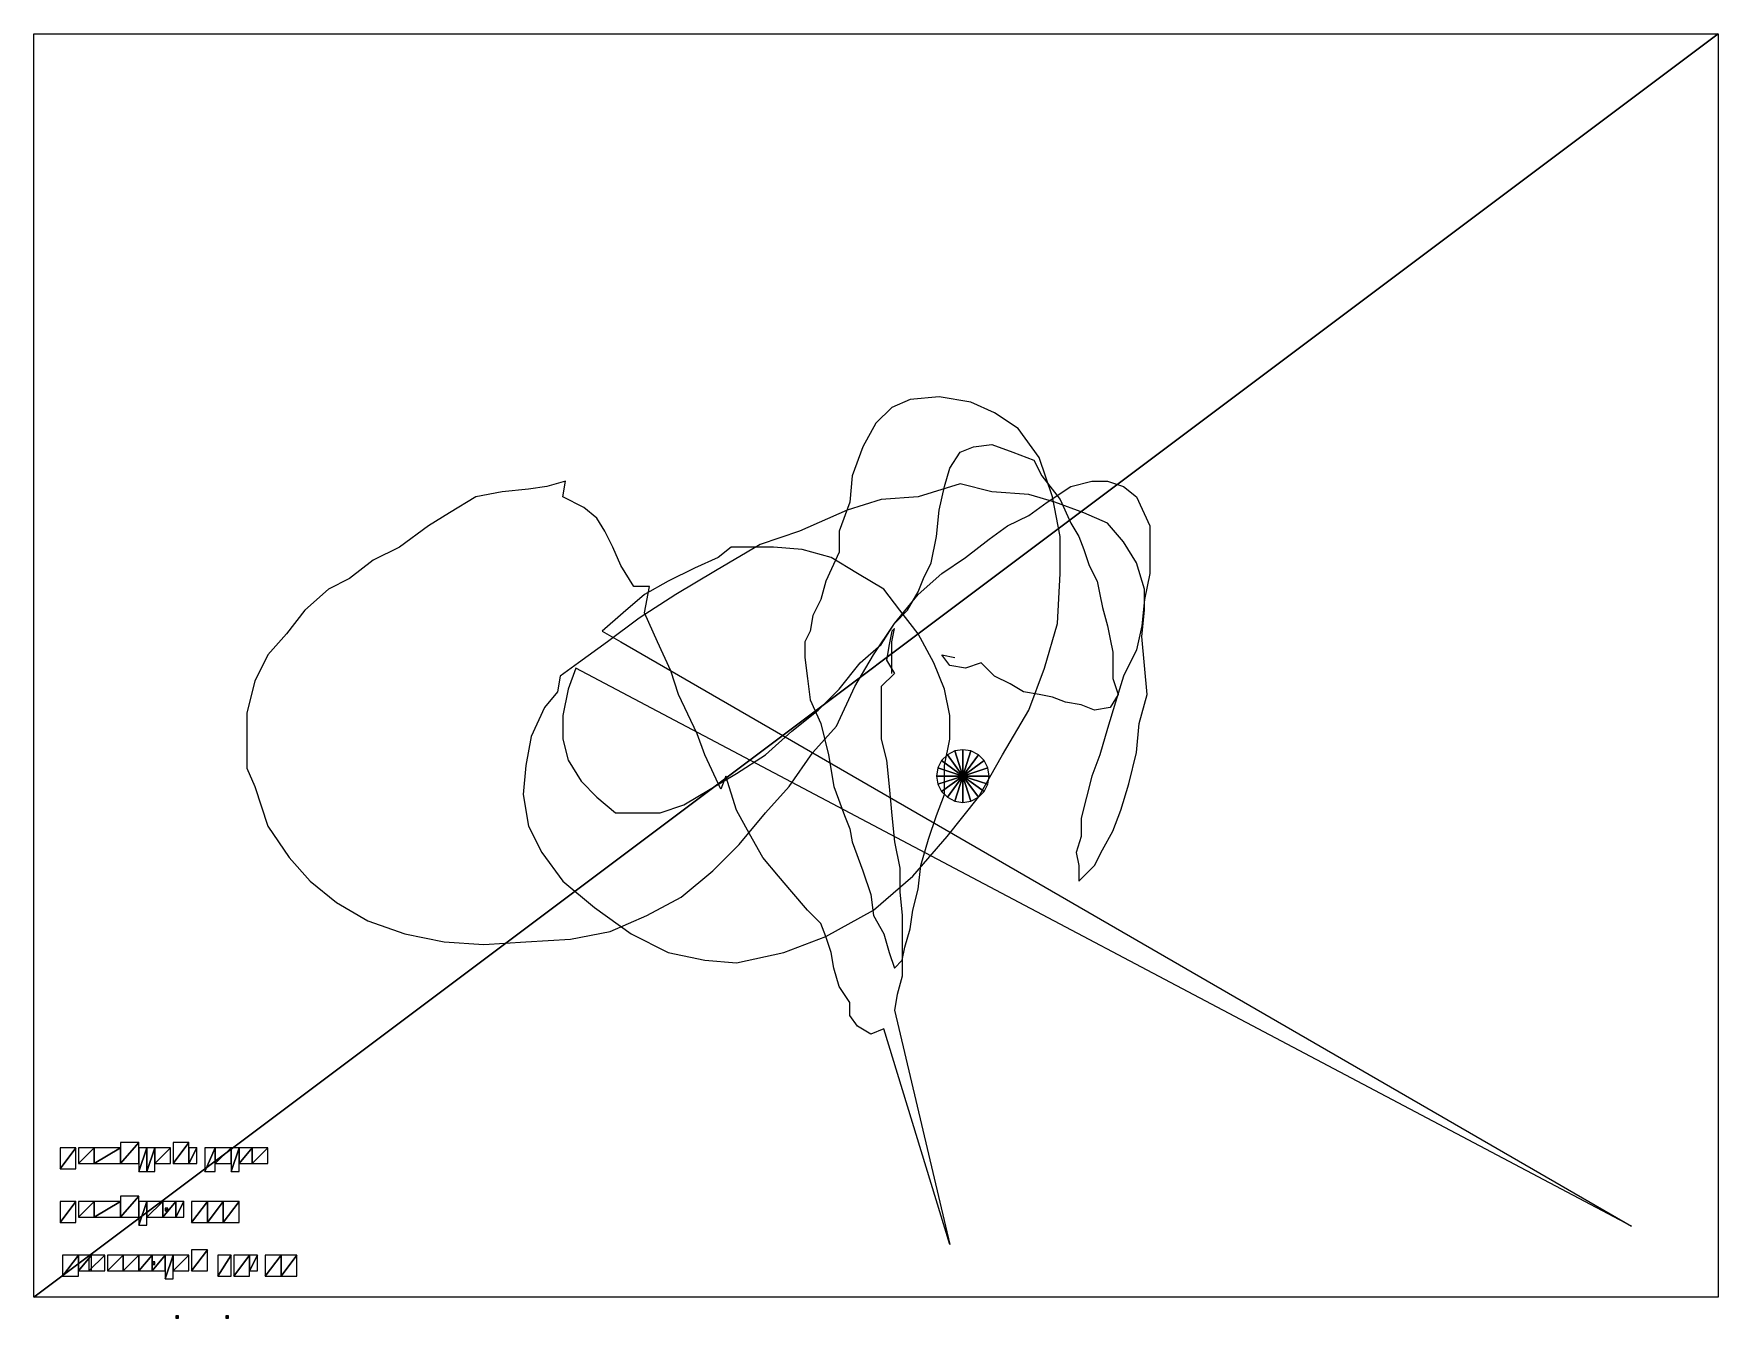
# Model space of a CAD drawing. Header units: metres. Extents: x -320 to 320, y -248 to 240.
import ezdxf

# ---------------------------------------------------------------- set-up
doc = ezdxf.new("R2010")
doc.units = ezdxf.units.M

msp = doc.modelspace()

# ---------------------------------------------------------------- linework, layer by layer
for p, q in [((6, 98, -105.6922), (0, 92, -100.6922)), ((13, 101, -110.6922), (6, 98, -105.6922)), ((24, 102, -115.6922), (13, 101, -110.6922)), ((36, 100, -130.6922), (24, 102, -115.6922)), ((45, 96, -140.6922), (36, 100, -130.6922)), ((0, 92, -100.6922), (-5, 83, -100.6922)), ((54, 90, -155.6922), (45, 96, -140.6922)), ((62, 79, -160.6922), (54, 90, -155.6922)), ((37, 83, -155.6922), (44, 84, -170.6922)), ((44, 84, -170.6922), (52, 81, -180.6922)), ((-5, 83, -100.6922), (-9, 72, -110.6922)), ((28, 75, -135.6922), (32, 81, -145.6922)), ((32, 81, -145.6922), (37, 83, -155.6922)), ((52, 81, -180.6922), (60, 78, -185.6922)), ((60, 78, -185.6922), (63, 72, -190.6922)), ((67, 64, -170.6922), (62, 79, -160.6922)), ((-9, 72, -110.6922), (-10, 62, -120.6922)), ((26, 68, -120.6922), (28, 75, -135.6922)), ((63, 72, -190.6922), (70, 63, -200.6922)), ((-142, 66, -55.6922), (-152, 64, -65.6922)), ((-132, 67, -50.6922), (-142, 66, -55.6922)), ((-125, 68, -40.6922), (-132, 67, -50.6922)), ((-118, 70, -35.6922), (-125, 68, -40.6922)), ((-119, 64, -25.6922), (-118, 70, -35.6922)), ((32, 69, -100.6922), (16, 64, -100.6922)), ((24, 59, -110.6922), (26, 68, -120.6922)), ((44, 66, -100.6922), (32, 69, -100.6922)), ((58, 65, -100.6922), (44, 66, -100.6922)), ((68, 62, -100.6922), (58, 65, -100.6922)), ((65, 62, -125.6922), (74, 68, -135.6922)), ((74, 68, -135.6922), (82, 70, -145.6922)), ((82, 70, -145.6922), (88, 70, -150.6922)), ((88, 70, -150.6922), (94, 68, -160.6922)), ((94, 68, -160.6922), (99, 64, -165.6922)), ((-162, 58, -70.6922), (-170, 53, -75.6922)), ((-152, 64, -65.6922), (-162, 58, -70.6922)), ((-111, 60, -15.6922), (-119, 64, -25.6922)), ((-106, 56, -5.6922), (-111, 60, -15.6922)), ((-11, 59, -100.6922), (-29, 51, -105.6922)), ((-10, 62, -120.6922), (-14, 51, -130.6922)), ((2, 63, -100.6922), (-11, 59, -100.6922)), ((16, 64, -100.6922), (2, 63, -100.6922)), ((23, 49, -100.6922), (24, 59, -110.6922)), ((58, 57, -120.6922), (65, 62, -125.6922)), ((70, 49, -180.6922), (67, 64, -170.6922)), ((79, 58, -100.6922), (68, 62, -100.6922)), ((70, 63, -200.6922), (74, 54, -205.6922)), ((88, 54, -100.6922), (79, 58, -100.6922)), ((99, 64, -165.6922), (104, 53, -185.6922)), ((-170, 53, -75.6922), (-181, 45, -85.6922)), ((-103, 51, 4.3078), (-106, 56, -5.6922)), ((43, 48, -105.6922), (50, 53, -110.6922)), ((50, 53, -110.6922), (58, 57, -120.6922)), ((74, 54, -205.6922), (77, 49, -210.6922)), ((94, 47, -100.6922), (88, 54, -100.6922)), ((104, 53, -185.6922), (104, 44, -190.6922)), ((-181, 45, -85.6922), (-191, 40, -90.6922)), ((-100, 45, 14.3078), (-103, 51, 4.3078)), ((-97, 38, 24.3078), (-100, 45, 14.3078)), ((-44, 46, -105.6922), (-61, 36, -105.6922)), ((-55, 45, -135.6922), (-60, 41, -135.6922)), ((-49, 45, -130.6922), (-55, 45, -135.6922)), ((-39, 45, -125.6922), (-49, 45, -130.6922)), ((-29, 51, -105.6922), (-44, 46, -105.6922)), ((-28, 44, -120.6922), (-39, 45, -125.6922)), ((-14, 51, -130.6922), (-14, 43, -145.6922)), ((21, 39, -90.6922), (23, 49, -100.6922)), ((34, 41, -95.6922), (43, 48, -105.6922)), ((70, 35, -190.6922), (70, 49, -180.6922)), ((77, 49, -210.6922), (79, 44, -210.6922)), ((99, 39, -100.6922), (94, 47, -100.6922)), ((-191, 40, -90.6922), (-200, 33, -95.6922)), ((-60, 41, -135.6922), (-69, 37, -140.6922)), ((-17, 41, -115.6922), (-28, 44, -120.6922)), ((-14, 43, -145.6922), (-19, 32, -160.6922)), ((-7, 35, -110.6922), (-17, 41, -115.6922)), ((18, 33, -85.6922), (21, 39, -90.6922)), ((25, 35, -90.6922), (34, 41, -95.6922)), ((79, 44, -210.6922), (81, 38, -215.6922)), ((102, 29, -105.6922), (99, 39, -100.6922)), ((104, 44, -190.6922), (104, 35, -200.6922)), ((-200, 33, -95.6922), (-208, 29, -105.6922)), ((-92, 30, 29.3078), (-97, 38, 24.3078)), ((-69, 37, -140.6922), (-79, 32, -145.6922)), ((-61, 36, -105.6922), (-76, 27, -110.6922)), ((3, 29, -105.6922), (-7, 35, -110.6922)), ((16, 27, -85.6922), (25, 35, -90.6922)), ((16, 28, -80.6922), (18, 33, -85.6922)), ((69, 16, -195.6922), (70, 35, -190.6922)), ((81, 38, -215.6922), (84, 32, -215.6922)), ((104, 35, -200.6922), (102, 25, -205.6922)), ((-208, 29, -105.6922), (-217, 21, -110.6922)), ((-88, 27, -145.6922), (-96, 20, -150.6922)), ((-86, 30, 34.3078), (-92, 30, 29.3078)), ((-76, 27, -110.6922), (-90, 18, -110.6922)), ((-79, 32, -145.6922), (-88, 27, -145.6922)), ((-88, 20, 34.3078), (-86, 30, 34.3078)), ((-19, 32, -160.6922), (-21, 25, -175.6922)), ((9, 21, -105.6922), (3, 29, -105.6922)), ((7, 16, -80.6922), (16, 27, -85.6922)), ((12, 21, -80.6922), (16, 28, -80.6922)), ((84, 32, -215.6922), (85, 27, -215.6922)), ((85, 27, -215.6922), (86, 22, -220.6922)), ((102, 21, -110.6922), (102, 29, -105.6922)), ((-217, 21, -110.6922), (-224, 12, -110.6922)), ((-96, 20, -150.6922), (-104, 13, -150.6922)), ((-83, 9, 39.3078), (-88, 20, 34.3078)), ((-21, 25, -175.6922), (-24, 19, -190.6922)), ((7, 16, -80.6922), (12, 21, -80.6922)), ((16, 12, -100.6922), (9, 21, -105.6922)), ((86, 22, -220.6922), (88, 15, -220.6922)), ((102, 25, -205.6922), (101, 15, -210.6922)), ((101, 11, -120.6922), (102, 21, -110.6922)), ((-104, 13, -150.6922), (-97, 9, -150.6922)), ((-90, 18, -110.6922), (-102, 9, -115.6922)), ((-25, 13, -200.6922), (-27, 9, -215.6922)), ((-24, 19, -190.6922), (-25, 13, -200.6922)), ((-1, 4, -80.6922), (7, 16, -80.6922)), ((2, 8, -75.6922), (7, 16, -80.6922)), ((6, 13, -125.6922), (5, 8, -140.6922)), ((6, 9, -85.6922), (7, 14, -100.6922)), ((7, 14, -100.6922), (6, 13, -125.6922)), ((64, -1, -200.6922), (69, 16, -195.6922)), ((88, 15, -220.6922), (89, 10, -220.6922)), ((101, 15, -210.6922), (99, 6, -215.6922)), ((-224, 12, -110.6922), (-231, 4, -115.6922)), ((-102, 9, -115.6922), (-113, 1, -115.6922)), ((-97, 9, -150.6922), (287, -213, -65.6922)), ((-78, -2, 39.3078), (-83, 9, 39.3078)), ((-27, 9, -215.6922), (-27, 3, -225.6922)), ((-6, 1, -80.6922), (2, 8, -75.6922)), ((5, 8, -140.6922), (4, 2, -155.6922)), ((6, 3, -75.6922), (6, 9, -85.6922)), ((22, 1, -105.6922), (16, 12, -100.6922)), ((89, 10, -220.6922), (90, 5, -215.6922)), ((102, 0, -130.6922), (101, 11, -120.6922)), ((-231, 4, -115.6922), (-236, -6, -120.6922)), ((-113, 1, -115.6922), (-120, -4, -120.6922)), ((-27, 3, -225.6922), (-26, -5, -235.6922)), ((-14, -9, -80.6922), (-6, 1, -80.6922)), ((-8, -8, -80.6922), (-1, 4, -80.6922)), ((4, 2, -155.6922), (7, -3, -160.6922)), ((6, -3, -75.6922), (6, 3, -75.6922)), ((26, -9, -110.6922), (22, 1, -105.6922)), ((28, 0, -155.6922), (25, 4, -150.6922)), ((25, 4, -150.6922), (30, 3, -150.6922)), ((34, -1, -155.6922), (28, 0, -155.6922)), ((40, 1, -160.6922), (34, -1, -155.6922)), ((45, -4, -165.6922), (40, 1, -160.6922)), ((90, 5, -215.6922), (90, -5, -215.6922)), ((99, 6, -215.6922), (94, -4, -220.6922)), ((103, -11, -140.6922), (102, 0, -130.6922)), ((-236, -6, -120.6922), (-239, -18, -120.6922)), ((-120, -4, -120.6922), (-121, -10, -120.6922)), ((-114, -1, -150.6922), (-117, -9, -150.6922)), ((287, -213, -65.6922), (-114, -1, -150.6922)), ((-75, -11, 39.3078), (-78, -2, 39.3078)), ((-26, -5, -235.6922), (-25, -13, -245.6922)), ((7, -3, -160.6922), (2, -8, -170.6922)), ((51, -7, -165.6922), (45, -4, -165.6922)), ((58, -17, -200.6922), (64, -1, -200.6922)), ((90, -5, -215.6922), (92, -11, -210.6922)), ((94, -4, -220.6922), (91, -14, -225.6922)), ((-121, -10, -120.6922), (-126, -16, -125.6922)), ((-117, -9, -150.6922), (-119, -19, -150.6922)), ((-68, -26, 39.3078), (-75, -11, 39.3078)), ((-22, -17, -80.6922), (-14, -9, -80.6922)), ((-15, -23, -80.6922), (-8, -8, -80.6922)), ((2, -8, -170.6922), (2, -13, -175.6922)), ((28, -19, -115.6922), (26, -9, -110.6922)), ((56, -10, -170.6922), (51, -7, -165.6922)), ((62, -11, -175.6922), (56, -10, -170.6922)), ((67, -12, -180.6922), (62, -11, -175.6922)), ((72, -14, -185.6922), (67, -12, -180.6922)), ((92, -11, -210.6922), (89, -16, -205.6922)), ((100, -22, -145.6922), (103, -11, -140.6922)), ((-239, -18, -120.6922), (-239, -29, -120.6922)), ((-126, -16, -125.6922), (-131, -27, -130.6922)), ((-119, -19, -150.6922), (-119, -28, -145.6922)), ((-32, -25, -85.6922), (-22, -17, -80.6922)), ((-25, -13, -245.6922), (-21, -22, -250.6922)), ((2, -13, -175.6922), (2, -19, -180.6922)), ((2, -19, -180.6922), (2, -28, -190.6922)), ((28, -28, -120.6922), (28, -19, -115.6922)), ((48, -34, -205.6922), (58, -17, -200.6922)), ((78, -15, -190.6922), (72, -14, -185.6922)), ((83, -17, -195.6922), (78, -15, -190.6922)), ((89, -16, -205.6922), (83, -17, -195.6922)), ((91, -14, -225.6922), (88, -24, -230.6922)), ((-42, -34, -90.6922), (-32, -25, -85.6922)), ((-24, -33, -80.6922), (-15, -23, -80.6922)), ((-21, -22, -250.6922), (-18, -34, -255.6922)), ((88, -24, -230.6922), (85, -34, -230.6922)), ((99, -33, -160.6922), (100, -22, -145.6922)), ((-239, -29, -120.6922), (-239, -39, -120.6922)), ((-131, -27, -130.6922), (-133, -38, -135.6922)), ((-119, -28, -145.6922), (-117, -36, -145.6922)), ((-65, -34, 29.3078), (-68, -26, 39.3078)), ((2, -28, -190.6922), (4, -36, -195.6922)), ((26, -38, -130.6922), (28, -28, -120.6922)), ((33, -32, -405.6922), (29.90982, -32.48944, -405.6922)), ((36.09018, -32.48944, -405.6922), (33, -32, -405.6922)), ((-133, -38, -135.6922), (-134, -49, -140.6922)), ((-117, -36, -145.6922), (-112, -44, -140.6922)), ((-59, -47, 24.3078), (-65, -34, 29.3078)), ((-53, -41, -95.6922), (-42, -34, -90.6922)), ((-33, -46, -85.6922), (-24, -33, -80.6922)), ((-18, -34, -255.6922), (-16, -46, -255.6922)), ((4, -36, -195.6922), (5, -46, -200.6922)), ((24.90982, -36.122147, -405.6922), (23.48944, -38.909836, -405.6922)), ((27.122162, -33.909836, -405.6922), (24.90982, -36.122147, -405.6922)), ((26, -49, -140.6922), (26, -38, -130.6922)), ((29.90982, -32.48944, -405.6922), (27.122162, -33.909836, -405.6922)), ((38.87784, -33.909836, -405.6922), (36.09018, -32.48944, -405.6922)), ((41.09018, -36.122147, -405.6922), (38.87784, -33.909836, -405.6922)), ((39, -50, -200.6922), (48, -34, -205.6922)), ((42.51056, -38.909836, -405.6922), (41.09018, -36.122147, -405.6922)), ((85, -34, -230.6922), (82, -42, -230.6922)), ((96, -45, -165.6922), (99, -33, -160.6922)), ((-239, -39, -120.6922), (-236, -46, -120.6922)), ((-112, -44, -140.6922), (-106, -50, -130.6922)), ((-63, -47, -100.6922), (-53, -41, -95.6922)), ((-57, -42, 19.3078), (-59, -47, 24.3078)), ((-53, -55, 14.3078), (-57, -42, 19.3078)), ((23.48944, -38.909836, -405.6922), (23, -42, -405.6922)), ((23, -42, -405.6922), (23.48944, -45.090164, -405.6922)), ((43, -42, -405.6922), (42.51056, -38.909836, -405.6922)), ((42.51056, -45.090164, -405.6922), (43, -42, -405.6922)), ((82, -42, -230.6922), (80, -50, -230.6922)), ((-236, -46, -120.6922), (-231, -61, -120.6922)), ((-134, -49, -140.6922), (-132, -61, -145.6922)), ((-106, -50, -130.6922), (-99, -56, -125.6922)), ((-73, -53, -105.6922), (-63, -47, -100.6922)), ((-42, -56, -85.6922), (-33, -46, -85.6922)), ((-16, -46, -255.6922), (-12, -57, -260.6922)), ((5, -46, -200.6922), (6, -57, -205.6922)), ((23, -57, -145.6922), (26, -49, -140.6922)), ((23.48944, -45.090164, -405.6922), (24.90982, -47.877853, -405.6922)), ((24.90982, -47.877853, -405.6922), (27.122131, -50.090164, -405.6922)), ((27, -65, -200.6922), (39, -50, -200.6922)), ((27.122131, -50.090164, -405.6922), (29.90982, -51.51056, -405.6922)), ((36.09018, -51.51056, -405.6922), (38.87784, -50.090164, -405.6922)), ((38.87784, -50.090164, -405.6922), (41.09018, -47.877853, -405.6922)), ((41.09018, -47.877853, -405.6922), (42.51056, -45.090164, -405.6922)), ((80, -50, -230.6922), (78, -58, -230.6922)), ((93, -55, -175.6922), (96, -45, -165.6922)), ((-99, -56, -125.6922), (-90, -56, -120.6922)), ((-90, -56, -120.6922), (-82, -56, -115.6922)), ((-82, -56, -115.6922), (-73, -53, -105.6922)), ((-48, -64, 4.3078), (-53, -55, 14.3078)), ((-52, -68, -90.6922), (-42, -56, -85.6922)), ((-12, -57, -260.6922), (-10, -62, -260.6922)), ((6, -57, -205.6922), (7, -67, -210.6922)), ((20, -66, -155.6922), (23, -57, -145.6922)), ((29.90982, -51.51056, -405.6922), (33, -52, -405.6922)), ((33, -52, -405.6922), (36.09018, -51.51056, -405.6922)), ((90, -63, -180.6922), (93, -55, -175.6922)), ((-231, -61, -120.6922), (-223, -73, -120.6922)), ((-132, -61, -145.6922), (-127, -71, -150.6922)), ((-43, -73, -10.6922), (-48, -64, 4.3078)), ((-10, -62, -260.6922), (-9, -67, -260.6922)), ((78, -58, -230.6922), (78, -65, -225.6922)), ((86, -70, -190.6922), (90, -63, -180.6922)), ((-62, -78, -95.6922), (-52, -68, -90.6922)), ((-9, -67, -260.6922), (-5, -78, -260.6922)), ((7, -67, -210.6922), (9, -77, -210.6922)), ((14, -80, -200.6922), (27, -65, -200.6922)), ((17, -76, -165.6922), (20, -66, -155.6922)), ((78, -65, -225.6922), (76, -71, -225.6922)), ((83, -76, -195.6922), (86, -70, -190.6922)), ((-223, -73, -120.6922), (-215, -82, -120.6922)), ((-127, -71, -150.6922), (-119, -82, -155.6922)), ((-37, -80, -25.6922), (-43, -73, -10.6922)), ((16, -85, -175.6922), (17, -76, -165.6922)), ((76, -71, -225.6922), (77, -76, -220.6922)), ((77, -76, -220.6922), (77, -82, -210.6922)), ((77, -82, -210.6922), (83, -76, -195.6922)), ((-215, -82, -120.6922), (-205, -90, -120.6922)), ((-119, -82, -155.6922), (-107, -92, -160.6922)), ((-74, -88, -100.6922), (-62, -78, -95.6922)), ((-32, -86, -40.6922), (-37, -80, -25.6922)), ((-5, -78, -260.6922), (-2, -87, -260.6922)), ((-1, -93, -195.6922), (14, -80, -200.6922)), ((9, -77, -210.6922), (9, -86, -215.6922)), ((-87, -95, -100.6922), (-74, -88, -100.6922)), ((-26, -93, -55.6922), (-32, -86, -40.6922)), ((-2, -87, -260.6922), (-1, -95, -255.6922)), ((9, -86, -215.6922), (10, -95, -215.6922)), ((14, -93, -185.6922), (16, -85, -175.6922)), ((-205, -90, -120.6922), (-193, -97, -120.6922)), ((-107, -92, -160.6922), (-93, -102, -165.6922)), ((-101, -101, -105.6922), (-87, -95, -100.6922)), ((-21, -98, -70.6922), (-26, -93, -55.6922)), ((-19, -103, -190.6922), (-1, -93, -195.6922)), ((-1, -95, -255.6922), (3, -102, -250.6922)), ((10, -95, -215.6922), (10, -103, -220.6922)), ((13, -100, -195.6922), (14, -93, -185.6922)), ((-193, -97, -120.6922), (-179, -102, -115.6922)), ((-179, -102, -115.6922), (-164, -105, -115.6922)), ((-116, -104, -110.6922), (-101, -101, -105.6922)), ((-93, -102, -165.6922), (-79, -109, -170.6922)), ((-19, -103, -85.6922), (-21, -98, -70.6922)), ((3, -102, -250.6922), (5, -109, -250.6922)), ((11, -107, -200.6922), (13, -100, -195.6922)), ((-164, -105, -115.6922), (-149, -106, -115.6922)), ((-149, -106, -115.6922), (-133, -105, -110.6922)), ((-133, -105, -110.6922), (-116, -104, -110.6922)), ((-35, -109, -185.6922), (-19, -103, -190.6922)), ((-17, -109, -100.6922), (-19, -103, -85.6922)), ((10, -103, -220.6922), (10, -111, -220.6922)), ((10, -112, -210.6922), (11, -107, -200.6922)), ((-79, -109, -170.6922), (-65, -112, -175.6922)), ((-65, -112, -175.6922), (-53, -113, -180.6922)), ((-53, -113, -180.6922), (-35, -109, -185.6922)), ((-16, -115, -115.6922), (-17, -109, -100.6922)), ((-14, -122, -130.6922), (-16, -115, -115.6922)), ((5, -109, -250.6922), (7, -115, -235.6922)), ((7, -115, -235.6922), (10, -112, -210.6922)), ((10, -111, -220.6922), (10, -118, -215.6922)), ((10, -118, -215.6922), (8, -125, -215.6922)), ((-10, -128, -140.6922), (-14, -122, -130.6922)), ((-10, -133, -155.6922), (-10, -128, -140.6922)), ((8, -125, -215.6922), (7, -131, -215.6922)), ((-7, -137, -165.6922), (-10, -133, -155.6922)), ((7, -131, -215.6922), (28, -220, -20.6922)), ((-2, -140, -185.6922), (-7, -137, -165.6922)), ((3, -138, -205.6922), (-2, -140, -185.6922)), ((28, -220, -20.6922), (3, -138, -205.6922))]:
    msp.add_line(p, q)
for points in [[(-320, -240, -415.6922), (-320, 240, -415.6922), (320, 240, -415.6922), (320.0001, 240.0001, -415.6921)], [(320, 240, -415.6922), (320, -240, -415.6922), (-320, -240, -415.6922), (-319.9999, -239.9999, -415.6921)], [(33, -42, -405.6922), (33, -32, -405.6922), (29.90982, -32.48944, -405.6922), (29.90992, -32.48934, -405.6921)], [(33, -42, -405.6922), (36.09018, -32.48944, -405.6922), (33, -32, -405.6922), (33.0001, -31.9999, -405.6921)], [(33, -42, -405.6922), (24.90982, -36.122147, -405.6922), (23.48944, -38.909836, -405.6922), (23.48954, -38.909737, -405.6921)], [(33, -42, -405.6922), (27.122162, -33.909836, -405.6922), (24.90982, -36.122147, -405.6922), (24.90992, -36.122047, -405.6921)], [(33, -42, -405.6922), (29.90982, -32.48944, -405.6922), (27.122162, -33.909836, -405.6922), (27.122261, -33.909737, -405.6921)], [(33, -42, -405.6922), (38.87784, -33.909836, -405.6922), (36.09018, -32.48944, -405.6922), (36.09028, -32.48934, -405.6921)], [(33, -42, -405.6922), (41.09018, -36.122147, -405.6922), (38.87784, -33.909836, -405.6922), (38.877937, -33.909737, -405.6921)], [(33, -42, -405.6922), (42.51056, -38.909836, -405.6922), (41.09018, -36.122147, -405.6922), (41.09028, -36.122047, -405.6921)], [(33, -42, -405.6922), (23.48944, -38.909836, -405.6922), (23, -42, -405.6922), (23.0001, -41.9999, -405.6921)], [(33, -42, -405.6922), (23, -42, -405.6922), (23.48944, -45.090164, -405.6922), (23.48954, -45.090065, -405.6921)], [(33, -42, -405.6922), (23.48944, -45.090164, -405.6922), (24.90982, -47.877853, -405.6922), (24.90992, -47.877754, -405.6921)], [(33, -42, -405.6922), (24.90982, -47.877853, -405.6922), (27.122131, -50.090164, -405.6922), (27.12223, -50.090065, -405.6921)], [(33, -42, -405.6922), (27.122131, -50.090164, -405.6922), (29.90982, -51.51056, -405.6922), (29.90992, -51.51046, -405.6921)], [(33, -42, -405.6922), (29.90982, -51.51056, -405.6922), (33, -52, -405.6922), (33.0001, -51.9999, -405.6921)], [(33, -42, -405.6922), (43, -42, -405.6922), (42.51056, -38.909836, -405.6922), (42.51066, -38.909737, -405.6921)], [(33, -42, -405.6922), (42.51056, -45.090164, -405.6922), (43, -42, -405.6922), (43.0001, -41.9999, -405.6921)], [(33, -42, -405.6922), (33, -52, -405.6922), (36.09018, -51.51056, -405.6922), (36.09028, -51.51046, -405.6921)], [(33, -42, -405.6922), (36.09018, -51.51056, -405.6922), (38.87784, -50.090164, -405.6922), (38.877937, -50.090065, -405.6921)], [(33, -42, -405.6922), (38.87784, -50.090164, -405.6922), (41.09018, -47.877853, -405.6922), (41.09028, -47.877754, -405.6921)], [(33, -42, -405.6922), (41.09018, -47.877853, -405.6922), (42.51056, -45.090164, -405.6922), (42.51066, -45.090065, -405.6921)], [(-310, -191.2, -415.6922), (-304, -191.2, -415.6922), (-304, -183.2, -415.6922), (-303.9999, -183.19989, -415.6921)], [(-304, -183.2, -415.6922), (-310, -183.2, -415.6922), (-310, -191.2, -415.6922), (-309.9999, -191.19989, -415.6921)], [(-303, -189.2, -415.6922), (-297, -189.2, -415.6922), (-297, -183.2, -415.6922), (-296.9999, -183.19989, -415.6921)], [(-297, -183.2, -415.6922), (-303, -183.2, -415.6922), (-303, -189.2, -415.6922), (-302.9999, -189.19989, -415.6921)], [(-297, -189.2, -415.6922), (-287, -189.2, -415.6922), (-287, -183.2, -415.6922), (-286.9999, -183.19989, -415.6921)], [(-287, -183.2, -415.6922), (-297, -183.2, -415.6922), (-297, -189.2, -415.6922), (-296.9999, -189.19989, -415.6921)], [(-287, -189.2, -415.6922), (-280, -189.2, -415.6922), (-280, -181.2, -415.6922), (-279.9999, -181.19989, -415.6921)], [(-280, -181.2, -415.6922), (-287, -181.2, -415.6922), (-287, -189.2, -415.6922), (-286.9999, -189.19989, -415.6921)], [(-280, -192.2, -415.6922), (-277, -192.2, -415.6922), (-277, -183.2, -415.6922), (-276.9999, -183.19989, -415.6921)], [(-277, -183.2, -415.6922), (-280, -183.2, -415.6922), (-280, -192.2, -415.6922), (-279.9999, -192.19989, -415.6921)], [(-277, -192.2, -415.6922), (-274, -192.2, -415.6922), (-274, -183.2, -415.6922), (-273.9999, -183.19989, -415.6921)], [(-274, -183.2, -415.6922), (-277, -183.2, -415.6922), (-277, -192.2, -415.6922), (-276.9999, -192.19989, -415.6921)], [(-274, -189.2, -415.6922), (-268, -189.2, -415.6922), (-268, -183.2, -415.6922), (-267.9999, -183.19989, -415.6921)], [(-268, -183.2, -415.6922), (-274, -183.2, -415.6922), (-274, -189.2, -415.6922), (-273.9999, -189.19989, -415.6921)], [(-267, -189.2, -415.6922), (-261, -189.2, -415.6922), (-261, -181.2, -415.6922), (-260.9999, -181.19989, -415.6921)], [(-261, -181.2, -415.6922), (-267, -181.2, -415.6922), (-267, -189.2, -415.6922), (-266.9999, -189.19989, -415.6921)], [(-261, -189.2, -415.6922), (-258, -189.2, -415.6922), (-258, -183.2, -415.6922), (-257.9999, -183.19989, -415.6921)], [(-258, -183.2, -415.6922), (-261, -183.2, -415.6922), (-261, -189.2, -415.6922), (-260.9999, -189.19989, -415.6921)], [(-255, -192.2, -415.6922), (-251, -192.2, -415.6922), (-251, -183.2, -415.6922), (-250.9999, -183.19989, -415.6921)], [(-251, -183.2, -415.6922), (-255, -183.2, -415.6922), (-255, -192.2, -415.6922), (-254.9999, -192.19989, -415.6921)], [(-251, -189.2, -415.6922), (-245, -189.2, -415.6922), (-245, -183.2, -415.6922), (-244.9999, -183.19989, -415.6921)], [(-245, -183.2, -415.6922), (-251, -183.2, -415.6922), (-251, -189.2, -415.6922), (-250.9999, -189.19989, -415.6921)], [(-245, -192.2, -415.6922), (-242, -192.2, -415.6922), (-242, -183.2, -415.6922), (-241.9999, -183.19989, -415.6921)], [(-242, -183.2, -415.6922), (-245, -183.2, -415.6922), (-245, -192.2, -415.6922), (-244.9999, -192.19989, -415.6921)], [(-242, -189.2, -415.6922), (-237, -189.2, -415.6922), (-237, -183.2, -415.6922), (-236.9999, -183.19989, -415.6921)], [(-237, -183.2, -415.6922), (-242, -183.2, -415.6922), (-242, -189.2, -415.6922), (-241.9999, -189.19989, -415.6921)], [(-237, -189.2, -415.6922), (-231, -189.2, -415.6922), (-231, -183.2, -415.6922), (-230.9999, -183.19989, -415.6921)], [(-231, -183.2, -415.6922), (-237, -183.2, -415.6922), (-237, -189.2, -415.6922), (-236.9999, -189.19989, -415.6921)], [(-310, -211.6, -415.6922), (-304, -211.6, -415.6922), (-304, -203.6, -415.6922), (-303.9999, -203.5999, -415.6921)], [(-304, -203.6, -415.6922), (-310, -203.6, -415.6922), (-310, -211.6, -415.6922), (-309.9999, -211.5999, -415.6921)], [(-303, -209.6, -415.6922), (-297, -209.6, -415.6922), (-297, -203.6, -415.6922), (-296.9999, -203.5999, -415.6921)], [(-297, -203.6, -415.6922), (-303, -203.6, -415.6922), (-303, -209.6, -415.6922), (-302.9999, -209.5999, -415.6921)], [(-297, -209.6, -415.6922), (-287, -209.6, -415.6922), (-287, -203.6, -415.6922), (-286.9999, -203.5999, -415.6921)], [(-287, -203.6, -415.6922), (-297, -203.6, -415.6922), (-297, -209.6, -415.6922), (-296.9999, -209.5999, -415.6921)], [(-287, -209.6, -415.6922), (-280, -209.6, -415.6922), (-280, -201.6, -415.6922), (-279.9999, -201.5999, -415.6921)], [(-280, -201.6, -415.6922), (-287, -201.6, -415.6922), (-287, -209.6, -415.6922), (-286.9999, -209.5999, -415.6921)], [(-280, -212.6, -415.6922), (-277, -212.6, -415.6922), (-277, -203.6, -415.6922), (-276.9999, -203.5999, -415.6921)], [(-277, -203.6, -415.6922), (-280, -203.6, -415.6922), (-280, -212.6, -415.6922), (-279.9999, -212.5999, -415.6921)], [(-277, -209.6, -415.6922), (-271, -209.6, -415.6922), (-271, -203.6, -415.6922), (-270.9999, -203.5999, -415.6921)], [(-271, -203.6, -415.6922), (-277, -203.6, -415.6922), (-277, -209.6, -415.6922), (-276.9999, -209.5999, -415.6921)], [(-271, -209.6, -415.6922), (-266, -209.6, -415.6922), (-266, -203.6, -415.6922), (-265.9999, -203.5999, -415.6921)], [(-266, -203.6, -415.6922), (-271, -203.6, -415.6922), (-271, -209.6, -415.6922), (-270.9999, -209.5999, -415.6921)], [(-266, -209.6, -415.6922), (-263, -209.6, -415.6922), (-263, -203.6, -415.6922), (-262.9999, -203.5999, -415.6921)], [(-263, -203.6, -415.6922), (-266, -203.6, -415.6922), (-266, -209.6, -415.6922), (-265.9999, -209.5999, -415.6921)], [(-260, -211.6, -415.6922), (-254, -211.6, -415.6922), (-254, -203.6, -415.6922), (-253.9999, -203.5999, -415.6921)], [(-254, -203.6, -415.6922), (-260, -203.6, -415.6922), (-260, -211.6, -415.6922), (-259.9999, -211.5999, -415.6921)], [(-254, -211.6, -415.6922), (-248, -211.6, -415.6922), (-248, -203.6, -415.6922), (-247.9999, -203.5999, -415.6921)], [(-248, -203.6, -415.6922), (-254, -203.6, -415.6922), (-254, -211.6, -415.6922), (-253.9999, -211.5999, -415.6921)], [(-248, -211.6, -415.6922), (-242, -211.6, -415.6922), (-242, -203.6, -415.6922), (-241.9999, -203.5999, -415.6921)], [(-242, -203.6, -415.6922), (-248, -203.6, -415.6922), (-248, -211.6, -415.6922), (-247.9999, -211.5999, -415.6921)], [(-270, -207.2, -415.6922), (-269, -207.2, -415.6922), (-269, -206.2, -415.6922), (-268.9999, -206.19989, -415.6921)], [(-269, -206.2, -415.6922), (-270, -206.2, -415.6922), (-270, -207.2, -415.6922), (-269.9999, -207.19989, -415.6921)], [(-309, -232, -415.6922), (-303, -232, -415.6922), (-303, -224, -415.6922), (-302.9999, -223.9999, -415.6921)], [(-303, -224, -415.6922), (-309, -224, -415.6922), (-309, -232, -415.6922), (-308.9999, -231.9999, -415.6921)], [(-303, -230, -415.6922), (-298, -230, -415.6922), (-298, -224, -415.6922), (-297.9999, -223.9999, -415.6921)], [(-298, -224, -415.6922), (-303, -224, -415.6922), (-303, -230, -415.6922), (-302.9999, -229.9999, -415.6921)], [(-299, -230, -415.6922), (-293, -230, -415.6922), (-293, -224, -415.6922), (-292.9999, -223.9999, -415.6921)], [(-293, -224, -415.6922), (-299, -224, -415.6922), (-299, -230, -415.6922), (-298.9999, -229.9999, -415.6921)], [(-292, -230, -415.6922), (-286, -230, -415.6922), (-286, -224, -415.6922), (-285.9999, -223.9999, -415.6921)], [(-286, -224, -415.6922), (-292, -224, -415.6922), (-292, -230, -415.6922), (-291.9999, -229.9999, -415.6921)], [(-286, -230, -415.6922), (-280, -230, -415.6922), (-280, -224, -415.6922), (-279.9999, -223.9999, -415.6921)], [(-280, -224, -415.6922), (-286, -224, -415.6922), (-286, -230, -415.6922), (-285.9999, -229.9999, -415.6921)], [(-280, -230, -415.6922), (-275, -230, -415.6922), (-275, -224, -415.6922), (-274.9999, -223.9999, -415.6921)], [(-275, -224, -415.6922), (-280, -224, -415.6922), (-280, -230, -415.6922), (-279.9999, -229.9999, -415.6921)], [(-275, -230, -415.6922), (-270, -230, -415.6922), (-270, -224, -415.6922), (-269.9999, -223.9999, -415.6921)], [(-270, -224, -415.6922), (-275, -224, -415.6922), (-275, -230, -415.6922), (-274.9999, -229.9999, -415.6921)], [(-270, -233, -415.6922), (-267, -233, -415.6922), (-267, -224, -415.6922), (-266.9999, -223.9999, -415.6921)], [(-267, -224, -415.6922), (-270, -224, -415.6922), (-270, -233, -415.6922), (-269.9999, -232.9999, -415.6921)], [(-267, -230, -415.6922), (-261, -230, -415.6922), (-261, -224, -415.6922), (-260.9999, -223.9999, -415.6921)], [(-261, -224, -415.6922), (-267, -224, -415.6922), (-267, -230, -415.6922), (-266.9999, -229.9999, -415.6921)], [(-260, -230, -415.6922), (-254, -230, -415.6922), (-254, -222, -415.6922), (-253.9999, -221.9999, -415.6921)], [(-254, -222, -415.6922), (-260, -222, -415.6922), (-260, -230, -415.6922), (-259.9999, -229.9999, -415.6921)], [(-250, -232, -415.6922), (-245, -232, -415.6922), (-245, -224, -415.6922), (-244.9999, -223.9999, -415.6921)], [(-245, -224, -415.6922), (-250, -224, -415.6922), (-250, -232, -415.6922), (-249.9999, -231.9999, -415.6921)], [(-244, -232, -415.6922), (-238, -232, -415.6922), (-238, -224, -415.6922), (-237.9999, -223.9999, -415.6921)], [(-238, -224, -415.6922), (-244, -224, -415.6922), (-244, -232, -415.6922), (-243.9999, -231.9999, -415.6921)], [(-238, -230, -415.6922), (-235, -230, -415.6922), (-235, -224, -415.6922), (-234.9999, -223.9999, -415.6921)], [(-235, -224, -415.6922), (-238, -224, -415.6922), (-238, -230, -415.6922), (-237.9999, -229.9999, -415.6921)], [(-232, -232, -415.6922), (-226, -232, -415.6922), (-226, -224, -415.6922), (-225.9999, -223.9999, -415.6921)], [(-226, -224, -415.6922), (-232, -224, -415.6922), (-232, -232, -415.6922), (-231.9999, -231.9999, -415.6921)], [(-226, -232, -415.6922), (-220, -232, -415.6922), (-220, -224, -415.6922), (-219.9999, -223.9999, -415.6921)], [(-220, -224, -415.6922), (-226, -224, -415.6922), (-226, -232, -415.6922), (-225.9999, -231.9999, -415.6921)], [(-275, -227.6, -415.6922), (-274, -227.6, -415.6922), (-274, -226.6, -415.6922), (-273.9999, -226.5999, -415.6921)], [(-274, -226.6, -415.6922), (-275, -226.6, -415.6922), (-275, -227.6, -415.6922), (-274.9999, -227.5999, -415.6921)], [(-266, -248, -415.6922), (-265, -248, -415.6922), (-265, -247, -415.6922), (-264.9999, -246.9999, -415.6921)], [(-265, -247, -415.6922), (-266, -247, -415.6922), (-266, -248, -415.6922), (-265.9999, -247.9999, -415.6921)], [(-247, -248, -415.6922), (-246, -248, -415.6922), (-246, -247, -415.6922), (-245.9999, -246.9999, -415.6921)], [(-246, -247, -415.6922), (-247, -247, -415.6922), (-247, -248, -415.6922), (-246.9999, -247.9999, -415.6921)]]:
    msp.add_3dface(points)

doc.saveas('drawing.dxf')
